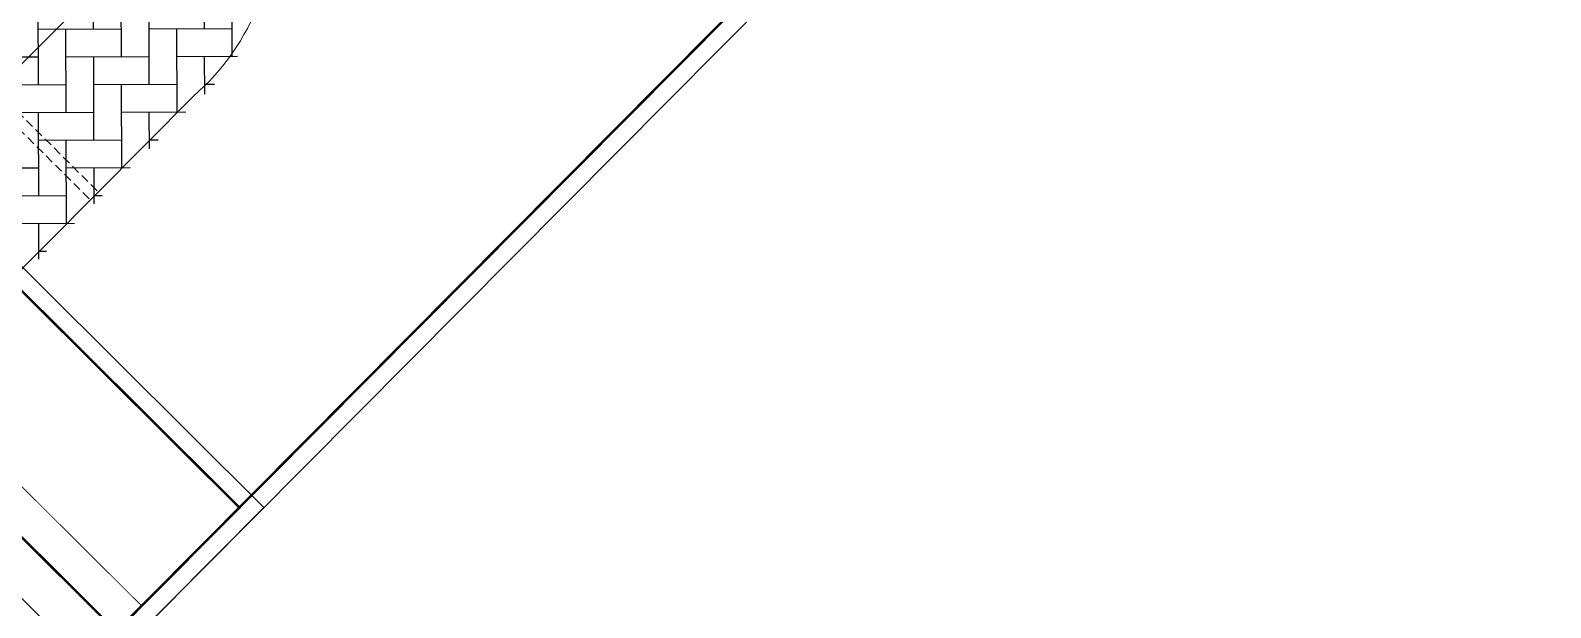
# Model space of a CAD drawing. Extents: x 175043 to 520012312, y -19343 to 3500891844.
# Drawn here: x 518911997 to 518999749, y 3499849409 to 3499882692 of the extents above; entities that cross this region are included whole.
import ezdxf

# ---------------------------------------------------------------- set-up
doc = ezdxf.new("R2010")
doc.units = 0
doc.header["$LTSCALE"] = 1000
doc.header["$MEASUREMENT"] = 0
doc.linetypes.add('DASHED', pattern=[0.75, 0.5, -0.25])
doc.layers.get('0').update_dxf_attribs({"linetype": 'CONTINUOUS'})
doc.layers.add('AE-EQPM-TOLT', color=70, linetype='CONTINUOUS')
doc.layers.add('S_BEAM_WALL', color=5, linetype='DASHED')
doc.layers.add('内框', color=8, linetype='CONTINUOUS', plot=False)
doc.layers.add('板边界', color=1, linetype='CONTINUOUS', lineweight=0)
doc.styles.add('黑体', font='simhei.ttf')

# ---------------------------------------------------------------- blocks, each defined once
blk = doc.blocks.new('THAPE_A0L_inner')
at = {"layer": '内框'}
blk.add_lwpolyline([(0, 0), (1189, 0), (1189, 841.0000000000001), (0, 841.0000000000001)], close=True, dxfattribs=at)
at = {"layer": '内框', "const_width": 1.4}
blk.add_lwpolyline([(25, 831.0000000000001), (25, 10), (1179, 10), (1179, 831.0000000000001)], close=True, dxfattribs=at)
at = {"layer": '内框', "const_width": 0.5}
blk.add_lwpolyline([(1099, 831.0000000000001), (1099, 10)], dxfattribs=at)
at = {"layer": '内框', "style": '黑体', "width": 0.7999999999999972}
blk.add_attdef('内框名称', (66.24697749059997, 846.9568371820002), '', height=9, dxfattribs=at)
blk = doc.blocks.new('20200812.12303204')
at = {"layer": 'S_BEAM_WALL'}
for p, q in [((-519157848.7340498, -3499678084.956067), (-519165848.7355385, -3499678084.956066)), ((-519157848.7340498, -3499678734.956067), (-519165848.7355404, -3499678734.956066))]:
    blk.add_line(p, q, dxfattribs=at)

msp = doc.modelspace()

# ---------------------------------------------------------------- hatches: boundary and pattern name
at = {"transparency": 33554585}
h = msp.add_hatch(dxfattribs=at)
h.set_pattern_fill('AR-HBONE', color=256, scale=400, style=0)
h.set_pattern_definition([(90.15766774840533, (518805312.7573299, 3499858453.292259), (-1604.396850564649, 1595.591033409951), [4800, -1600]), (180.1576677484053, (518805308.3544214, 3499860053.286201), (-1604.396850564649, 1595.591033409951), [4800, -1600])])
edge = h.paths.add_edge_path()
edge.add_line((518926254.3366117, 3499890719.802715), (518925343.9391551, 3499894058.782325))
edge.add_line((518925343.9391551, 3499894058.782325), (518924105.075242, 3499896358.378389))
edge.add_line((518924105.075242, 3499896358.378389), (518922603.699543, 3499898212.049621))
edge.add_line((518922603.699543, 3499898212.049621), (518916911.281021, 3499903873.29163))
edge.add_line((518916911.281021, 3499903873.29163), (518917087.5716301, 3499904050.553079))
edge.add_line((518917087.5716301, 3499904050.553079), (518916591.2395768, 3499904544.166786))
edge.add_line((518916591.2395768, 3499904544.166786), (518916582.2524974, 3499904535.130214))
edge.add_line((518916582.2524974, 3499904535.130214), (518912348.8804411, 3499909708.896125))
edge.add_line((518912348.8804411, 3499909708.896125), (518912440.2220736, 3499909800.740779))
edge.add_line((518912440.2220736, 3499909800.740779), (518911943.890018, 3499910294.354485))
edge.add_line((518911943.890018, 3499910294.354485), (518911450.2763116, 3499909798.02243))
edge.add_line((518911450.2763116, 3499909798.02243), (518911468.0024574, 3499909780.39337))
edge.add_line((518911468.0024574, 3499909780.39337), (518900855.3077388, 3499899109.254198))
edge.add_line((518900855.3077388, 3499899109.254198), (518900837.5815935, 3499899126.883257))
edge.add_line((518900837.5815935, 3499899126.883257), (518897205.9910859, 3499895475.293399))
edge.add_line((518897205.9910859, 3499895475.293399), (518881217.0084302, 3499911376.706348))
edge.add_line((518881217.0084302, 3499911376.706348), (518867395.8323237, 3499897479.416548))
edge.add_line((518867395.8323237, 3499897479.416548), (518879165.9927708, 3499885773.719771))
edge.add_line((518879165.9927708, 3499885773.719771), (518879698.3559583, 3499885032.71303))
edge.add_line((518879698.3559583, 3499885032.71303), (518868063.1757372, 3499873333.45747))
edge.add_line((518868063.1757372, 3499873333.45747), (518867425.0359287, 3499873968.10227))
edge.add_line((518867425.0359287, 3499873968.10227), (518863194.058663, 3499869713.824942))
edge.add_line((518863194.058663, 3499869713.824942), (518863832.197868, 3499869079.180738))
edge.add_line((518863832.197868, 3499869079.180738), (518829702.335114, 3499834761.363974))
edge.add_line((518829702.335114, 3499834761.363974), (518829418.7137476, 3499835043.43194))
edge.add_line((518829418.7137476, 3499835043.43194), (518829207.1756881, 3499834830.71398))
edge.add_line((518829207.1756881, 3499834830.71398), (518821655.8335815, 3499842340.69825))
edge.add_line((518821655.8335815, 3499842340.69825), (518811113.6380894, 3499831740.529934))
edge.add_line((518811113.6380894, 3499831740.529934), (518817495.0645287, 3499825393.998096))
edge.add_line((518817495.0645287, 3499825393.998096), (518820104.1655467, 3499828017.46753))
edge.add_line((518820104.1655467, 3499828017.46753), (518815211.7492064, 3499832883.088714))
edge.add_line((518815211.7492064, 3499832883.088714), (518820324.1764482, 3499838023.670284))
edge.add_line((518820324.1764482, 3499838023.670284), (518833618.7854527, 3499824801.874201))
edge.add_line((518833618.7854527, 3499824801.874201), (518836862.5363043, 3499828063.488466))
edge.add_line((518836862.5363043, 3499828063.488466), (518834770.763074, 3499830143.805321))
edge.add_line((518834770.763074, 3499830143.805321), (518845912.3295829, 3499841346.728862))
edge.add_line((518845912.3295829, 3499841346.728862), (518865092.10694, 3499822271.996706))
edge.add_line((518865092.10694, 3499822271.996706), (518921682.8186889, 3499878678.016511))
edge.add_arc((518912868.9208628, 3499888912.759542), 13506.84122212195, 310.7341860664399, 367.688497263448)

# ---------------------------------------------------------------- linework, layer by layer
at = {"layer": 'AE-EQPM-TOLT', "color": 243}
msp.add_lwpolyline([(518909519.7591317, 3499878786.656888), (518916923.6073843, 3499886231.653556, 0.359685675015196), (518916325.1486178, 3499892256.738825), (518915349.5067048, 3499893227.037271), (518921131.8969967, 3499899041.271574), (518922107.5109856, 3499898070.938401, -0.1493648327688893), (518925883.1202053, 3499890842.757604), (518949445.7073081, 3499914039.275709), (518930868.7075809, 3499932514.531587), (518916413.0582452, 3499917978.748158), (518877663.7278715, 3499956515.897711)], format="xyb", dxfattribs=at)
at = {"layer": '板边界', "linetype": 'ByBlock'}
msp.add_lwpolyline([(518865092.124396, 3499822271.979346), (518921426.9368912, 3499878926.984594, 0.2580388579288733), (518925883.1202421, 3499890842.757335, -0.2537554438911886)], format="xyb", dxfattribs=at)

# ---------------------------------------------------------------- block references
at = {"layer": 'S_BEAM_WALL', "rotation": 135.1573313215642}
msp.add_blockref('20200812.12303204', (-2317038504.410053, 1384537220.829168), dxfattribs=at)
at = {"layer": '内框', "xscale": 100, "yscale": 100, "zscale": 100, "rotation": 45.15729833413873}
for p in [(518915904.8561424, 3499845557.300851), (518841631.6123096, 3499770875.117659)]:
    msp.add_blockref('THAPE_A0L_inner', p, dxfattribs=at)

doc.saveas('drawing.dxf')
